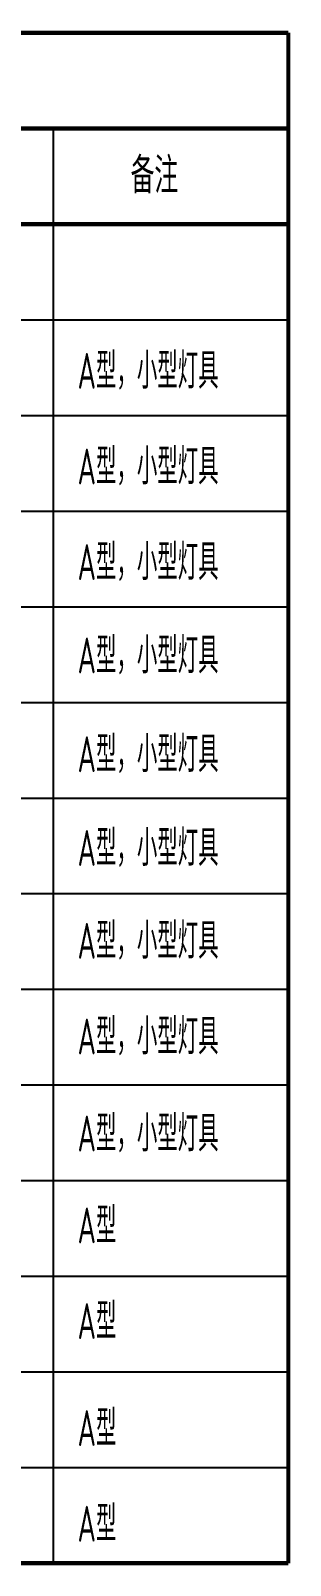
# Model space of a CAD drawing. Extents: x 3774419 to 4775970, y -926964 to 2266.
# Drawn here: x 4678907 to 4681083, y -683033 to -670198 of the extents above; entities that cross this region are included whole.
import ezdxf

# ---------------------------------------------------------------- set-up
doc = ezdxf.new("R2010")
doc.units = 0
doc.header["$LTSCALE"] = 1000
doc.header["$MEASUREMENT"] = 0
doc.layers.add('WIRE-照明', color=2, linetype='CONTINUOUS')
doc.layers.add('电气文字标注', color=6, linetype='CONTINUOUS')
doc.styles.add('TSSD_Dimension', font='Tssdeng.shx', dxfattribs={"width": 0.7, "bigfont": 'tssdchn.shx'})

msp = doc.modelspace()

# ---------------------------------------------------------------- linework, layer by layer
at = {"layer": 'WIRE-照明', "color": 7}
for p, q in [((4679098.2, -683016), (4679098.2, -671016)), ((4662654.2, -672616), (4681065.4, -672616)), ((4662654.2, -673416), (4681065.4, -673416)), ((4662654.2, -674216), (4681065.4, -674216)), ((4662654.2, -675016), (4681065.4, -675016)), ((4662654.2, -675816), (4681065.4, -675816)), ((4662654.2, -676616), (4681065.4, -676616)), ((4662654.2, -677416), (4681065.4, -677416)), ((4662654.2, -678216), (4681065.4, -678216)), ((4662654.2, -679016), (4681065.4, -679016)), ((4662654.2, -679816), (4681065.4, -679816)), ((4662654.2, -680616), (4681065.4, -680616)), ((4662654.2, -681416), (4681065.4, -681416)), ((4662654.2, -682216), (4681065.4, -682216)), ((4662654.2, -683016), (4681065.4, -683016))]:
    msp.add_line(p, q, dxfattribs=at)
at = {"layer": 'WIRE-照明', "color": 7, "const_width": 35}
for points in [[(4662654.2, -670216), (4681065.4, -670216)], [(4681065.4, -670216), (4681065.4, -683016)], [(4662654.2, -671016), (4681065.4, -671016)], [(4662654.2, -671816), (4681065.4, -671816)], [(4662654.2, -683016), (4681065.4, -683016)]]:
    msp.add_lwpolyline(points, dxfattribs=at)

# ---------------------------------------------------------------- texts
at = {"layer": '电气文字标注', "style": 'TSSD_Dimension', "width": 0.7}
msp.add_text('备注', height=300, dxfattribs=at).set_placement((4679744.6, -671559))
at = {"layer": '电气文字标注', "color": 0, "style": 'TSSD_Dimension', "width": 0.6}
for s, p in [('A型，小型灯具', (4679300.8, -673193)), ('A型，小型灯具', (4679300.8, -673993)), ('A型，小型灯具', (4679300.8, -674793)), ('A型，小型灯具', (4679300.8, -675573.6)), ('A型，小型灯具', (4679300.8, -676399.8)), ('A型，小型灯具', (4679300.8, -677183.7)), ('A型，小型灯具', (4679300.8, -677960.3)), ('A型，小型灯具', (4679300.8, -678760.3)), ('A型，小型灯具', (4679300.8, -679572.3)), ('A型', (4679300.8, -680340.8)), ('A型', (4679300.8, -681140.8)), ('A型', (4679300.5, -682035.8)), ('A型', (4679300.5, -682835.8))]:
    msp.add_text(s, height=300, dxfattribs=at).set_placement(p)

doc.saveas('drawing.dxf')
